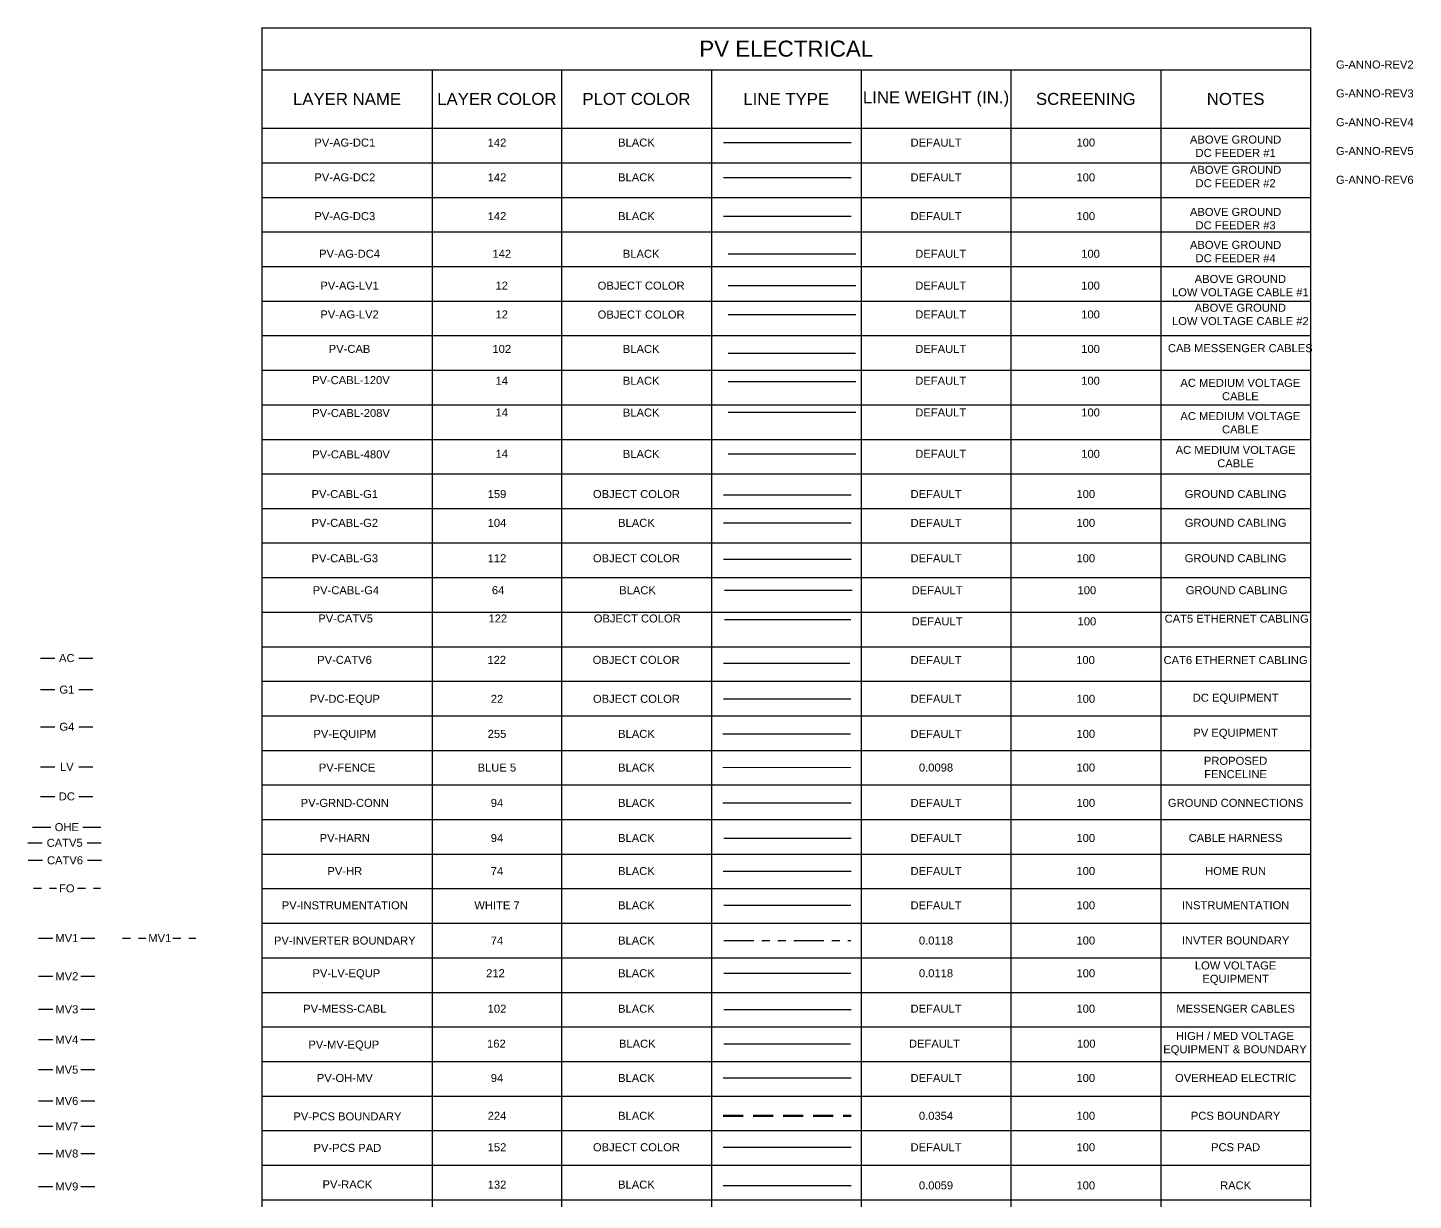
# Model space of a CAD drawing. Header units: feet. Extents: x -208 to 2089, y -974 to 342.
# Drawn here: x -20.82 to -3.51, y -19.92 to -5.27 of the extents above; entities that cross this region are included whole.
import ezdxf
from ezdxf.enums import TextEntityAlignment as Align
from ezdxf.lldxf.tags import DXFTag

# ---------------------------------------------------------------- set-up
doc = ezdxf.new("R2010")
doc.units = ezdxf.units.FT
doc.header["$MEASUREMENT"] = 0
for name, pattern in [('DASHDOTX2', [2, 1, -0.5, 0, -0.5]), ('DASHED2', [0.375, 0.25, -0.125]), ('PHANTOM2', [1.25, 0.625, -0.125, 0.125, -0.125, 0.125, -0.125]), ('PHANTOM4', [0.6875, 0.3125, 0.0625, -0.0625, 0.0625, -0.0625, 0.0625, -0.0625])]:
    doc.linetypes.add(name, pattern=pattern)
doc.layers.get('Defpoints').update_dxf_attribs({"color": 5})
for name, color, linetype in [('G-ANNO-REV2', 2, 'Continuous'), ('G-ANNO-REV3', 2, 'Continuous'), ('G-ANNO-REV4', 2, 'Continuous'), ('G-ANNO-REV5', 2, 'Continuous'), ('G-ANNO-REV6', 2, 'Continuous'), ('PV-AG-DC1', 142, 'DC1'), ('PV-AG-DC2', 142, 'AGDC2'), ('PV-AG-DC3', 142, 'AGDC3'), ('PV-AG-DC4', 142, 'AGDC4'), ('PV-AG-LV1', 12, 'AGLV1'), ('PV-AG-LV2', 12, 'AGLV2'), ('PV-CAB', 102, 'CAB'), ('PV-CABL-120V', 14, '120V'), ('PV-CABL-208V', 14, '208V'), ('PV-CABL-480V', 14, '480V'), ('PV-CABL-G1', 159, 'G1'), ('PV-CABL-G2', 104, 'G2'), ('PV-CABL-G3', 112, 'G3'), ('PV-CABL-G4', 64, 'G4'), ('PV-CATV5', 122, 'CATV5'), ('PV-CATV6', 122, 'CATV6'), ('PV-DC-EQUP', 22, 'Continuous'), ('PV-EQUIPM', 255, 'Continuous'), ('PV-GRND-CONN', 94, 'Continuous'), ('PV-HARN', 94, 'Continuous'), ('PV-HR', 74, 'Continuous'), ('PV-INSTRUMENTATION', 7, 'Continuous'), ('PV-INVERTER BOUNDARY', 74, 'PHANTOM4'), ('PV-LV-EQUP', 212, 'Continuous'), ('PV-MESS-CABL', 102, 'MESSENGER'), ('PV-MV-EQUIP', 162, 'Continuous'), ('PV-OH-MV', 94, 'OVERHEAD'), ('PV-PCS-PAD', 152, 'Continuous'), ('PV-RACK', 132, 'Continuous')]:
    doc.layers.add(name, color=color, linetype=linetype)
doc.layers.add('PV-FENCE', color=5, linetype='FENCELINE1', lineweight=20)
doc.layers.add('PV-PCS BOUNDARY', color=224, linetype='DASHED2', lineweight=90)
doc.styles.add('NEI-A', font='arial.ttf', dxfattribs={"height": 0.1})
tags = doc.linetypes.add('120V', pattern='A,0.176989,-0.050727,["120V",NEI-A,S=0.1,R=0,X=0,Y=-0.05],-0.379482,0.176989', length=0.784187).pattern_tags.tags
tags[6] = DXFTag(74, 10)
tags = doc.linetypes.add('208V', pattern='A,0.176989,-0.050727,["208V",NEI-A,S=0.1,R=0,X=0,Y=-0.05],-0.379482,0.176989', length=0.784187).pattern_tags.tags
tags[6] = DXFTag(74, 10)
tags = doc.linetypes.add('480V', pattern='A,0.176989,-0.050727,["480V",NEI-A,S=0.1,R=0,X=0,Y=-0.05],-0.379482,0.176989', length=0.784187).pattern_tags.tags
tags[6] = DXFTag(74, 10)
tags = doc.linetypes.add('AGDC2', pattern='A,0.176989,-0.035266,["DC2",NEI-A,S=0.1,R=0,X=0,Y=-0.05],-0.314734,0.176989', length=0.703978).pattern_tags.tags
tags[6] = DXFTag(74, 10)
tags = doc.linetypes.add('AGDC3', pattern='A,0.176989,-0.035266,["DC3",NEI-A,S=0.1,R=0,X=0,Y=-0.05],-0.314734,0.176989', length=0.703978).pattern_tags.tags
tags[6] = DXFTag(74, 10)
tags = doc.linetypes.add('AGDC4', pattern='A,0.176989,-0.035266,["DC4",NEI-A,S=0.1,R=0,X=0,Y=-0.05],-0.314734,0.176989', length=0.703978).pattern_tags.tags
tags[6] = DXFTag(74, 10)
tags = doc.linetypes.add('AGLV1', pattern='A,0.176989,-0.050716,["LV1",NEI-A,S=0.1,R=0,X=0,Y=-0.05],-0.299284,0.176989', length=0.703978).pattern_tags.tags
tags[6] = DXFTag(74, 10)
tags = doc.linetypes.add('AGLV2', pattern='A,0.176989,-0.050716,["LV2",NEI-A,S=0.1,R=0,X=0,Y=-0.05],-0.299284,0.176989', length=0.703978).pattern_tags.tags
tags[6] = DXFTag(74, 10)
tags = doc.linetypes.add('CAB', pattern='A,0.176989,-0.031378,["CAB",NEI-A,S=0.1,R=0,X=0,Y=-0.05],-0.318622,0.176989', length=0.703978).pattern_tags.tags
tags[6] = DXFTag(74, 10)
tags = doc.linetypes.add('CATV5', pattern='A,0.18216,-0.054518,["CATV5",NEI-A,S=0.1,R=0,X=0,Y=-0.05],-0.505136,0.176989', length=0.918803).pattern_tags.tags
tags[6] = DXFTag(74, 10)
tags = doc.linetypes.add('CATV6', pattern='A,0.18216,-0.054518,["CATV6",NEI-A,S=0.1,R=0,X=0,Y=-0.05],-0.505136,0.176989', length=0.918803).pattern_tags.tags
tags[6] = DXFTag(74, 10)
tags = doc.linetypes.add('DC1', pattern='A,0.176989,-0.035266,["DC1",NEI-A,S=0.1,R=0,X=0,Y=-0.05],-0.314734,0.176989', length=0.703978).pattern_tags.tags
tags[6] = DXFTag(74, 10)
doc.linetypes.add('FENCELINE1', pattern='A,0.25,-0.1,[133,ltypeshp.shx,S=0.1,R=0,X=-0.1,Y=0],-0.1,1', length=1.45)
tags = doc.linetypes.add('FIBER', pattern='A,0.376989,-0.053001,["FO",NEI-A,S=0.1,R=0,X=0,Y=-0.05],-0.246999,0.376989', length=1.053978).pattern_tags.tags
tags[6] = DXFTag(74, 10)
tags = doc.linetypes.add('G1', pattern='A,0.176989,-0.056821,["G1",NEI-A,S=0.1,R=0,X=0,Y=-0.05],-0.243179,0.176989', length=0.653978).pattern_tags.tags
tags[6] = DXFTag(74, 10)
tags = doc.linetypes.add('G2', pattern='A,0.176989,-0.056821,["G2",NEI-A,S=0.1,R=0,X=0,Y=-0.05],-0.243179,0.176989', length=0.653978).pattern_tags.tags
tags[6] = DXFTag(74, 10)
tags = doc.linetypes.add('G3', pattern='A,0.176989,-0.056821,["G3",NEI-A,S=0.1,R=0,X=0,Y=-0.05],-0.243179,0.176989', length=0.653978).pattern_tags.tags
tags[6] = DXFTag(74, 10)
tags = doc.linetypes.add('G4', pattern='A,0.176989,-0.056821,["G4",NEI-A,S=0.1,R=0,X=0,Y=-0.05],-0.243179,0.176989', length=0.653978).pattern_tags.tags
tags[6] = DXFTag(74, 10)
tags = doc.linetypes.add('MESSENGER', pattern='A,0.176989,-0.031547,["MESS",NEI-A,S=0.1,R=0,X=0,Y=-0.05],-0.429956,0.176989', length=0.815481).pattern_tags.tags
tags[6] = DXFTag(74, 10)
tags = doc.linetypes.add('OVERHEAD', pattern='A,0.226989,-0.048636,["OHE",NEI-A,S=0.1,R=0,X=0,Y=-0.05],-0.351364,0.226989', length=0.853978).pattern_tags.tags
tags[6] = DXFTag(74, 10)

# ---------------------------------------------------------------- blocks, each defined once
blk = doc.blocks.new('*T43')
at = {"color": 0, "linetype": 'ByBlock', "lineweight": -2, "transparency": 16777216}
for p, q in [((0, 0), (13.101, 0)), ((0, 0), (0, -26.739)), ((13.101, 0), (13.101, -26.739)), ((0, -0.525), (13.101, -0.525)), ((2.127, -0.525), (2.127, -26.739)), ((3.743, -0.525), (3.743, -26.739)), ((5.615, -0.525), (5.615, -26.739)), ((7.486, -0.525), (7.486, -26.739)), ((9.358, -0.525), (9.358, -26.739)), ((11.23, -0.525), (11.23, -26.739)), ((0, -1.256), (13.101, -1.256)), ((0, -1.688), (13.101, -1.688)), ((0, -2.12), (13.101, -2.12)), ((0, -2.552), (13.101, -2.552)), ((0, -2.984), (13.101, -2.984)), ((0, -3.416), (13.101, -3.416)), ((0, -3.848), (13.101, -3.848)), ((0, -4.28), (13.101, -4.28)), ((0, -4.712), (13.101, -4.712)), ((0, -5.144), (13.101, -5.144)), ((0, -5.575), (13.101, -5.575)), ((0, -6.007), (13.101, -6.007)), ((0, -6.439), (13.101, -6.439)), ((0, -6.871), (13.101, -6.871)), ((0, -7.303), (13.101, -7.303)), ((0, -7.735), (13.101, -7.735)), ((0, -8.167), (13.101, -8.167)), ((0, -8.599), (13.101, -8.599)), ((0, -9.031), (13.101, -9.031)), ((0, -9.463), (13.101, -9.463)), ((0, -9.895), (13.101, -9.895)), ((0, -10.327), (13.101, -10.327)), ((0, -10.758), (13.101, -10.758)), ((0, -11.19), (13.101, -11.19)), ((0, -11.622), (13.101, -11.622)), ((0, -12.054), (13.101, -12.054)), ((0, -12.486), (13.101, -12.486)), ((0, -12.918), (13.101, -12.918)), ((0, -13.35), (13.101, -13.35)), ((0, -13.782), (13.101, -13.782)), ((0, -14.214), (13.101, -14.214)), ((0, -14.646), (13.101, -14.646)), ((0, -15.078), (13.101, -15.078)), ((0, -15.51), (13.101, -15.51)), ((0, -15.941), (13.101, -15.941)), ((0, -16.373), (13.101, -16.373)), ((0, -16.805), (13.101, -16.805)), ((0, -17.237), (13.101, -17.237)), ((0, -17.669), (13.101, -17.669)), ((0, -18.101), (13.101, -18.101)), ((0, -18.533), (13.101, -18.533)), ((0, -18.965), (13.101, -18.965)), ((0, -19.397), (13.101, -19.397)), ((0, -19.829), (13.101, -19.829)), ((0, -20.261), (13.101, -20.261)), ((0, -20.693), (13.101, -20.693)), ((0, -21.125), (13.101, -21.125)), ((0, -21.556), (13.101, -21.556)), ((0, -21.988), (13.101, -21.988)), ((0, -22.42), (13.101, -22.42)), ((0, -22.852), (13.101, -22.852)), ((0, -23.284), (13.101, -23.284)), ((0, -23.716), (13.101, -23.716)), ((0, -24.148), (13.101, -24.148)), ((0, -24.58), (13.101, -24.58)), ((0, -25.012), (13.101, -25.012)), ((0, -25.444), (13.101, -25.444)), ((0, -25.876), (13.101, -25.876)), ((0, -26.308), (13.101, -26.308)), ((0, -26.739), (13.101, -26.739))]:
    blk.add_line(p, q, dxfattribs=at)
at = {"color": 0, "transparency": 16777216, "attachment_point": 5, "style": 'NEI-A'}
for s, insert, char_height, width in [('PV ELECTRICAL', (6.551, -0.263), 0.2, 12.98132), ('LAYER NAME', (1.063, -0.891), 0.15, 2.00687), ('LAYER COLOR', (2.935, -0.891), 0.15, 1.49637), ('PLOT COLOR', (4.679, -0.891), 0.15, 1.75162), ('LINE TYPE', (6.551, -0.891), 0.15, 1.75162), ('LINE WEIGHT (IN.)', (8.422, -0.891), 0.15, 1.75162), ('SCREENING', (10.294, -0.891), 0.15, 1.75162), ('NOTES', (12.166, -0.891), 0.15, 1.75162)]:
    blk.add_mtext(s, dxfattribs=dict(at, insert=insert, char_height=char_height, width=width))

msp = doc.modelspace()

# ---------------------------------------------------------------- linework, layer by layer
at = {"layer": 'Defpoints', "linetype": 'Continuous'}
for p, q in [((-20.66026, -13.1433), (-20.48327, -13.1433)), ((-20.18327, -13.1433), (-20.00628, -13.1433)), ((-20.66026, -13.53755), (-20.48327, -13.53755)), ((-20.18327, -13.53755), (-20.00628, -13.53755)), ((-20.66026, -14.00148), (-20.48327, -14.00148)), ((-20.18327, -14.00148), (-20.00628, -14.00148)), ((-20.66026, -14.5026), (-20.48327, -14.5026)), ((-20.18327, -14.5026), (-20.00628, -14.5026)), ((-20.66026, -14.87189), (-20.48327, -14.87189)), ((-20.18327, -14.87189), (-20.00628, -14.87189)), ((-20.76026, -15.25584), (-20.53327, -15.25584)), ((-20.13327, -15.25584), (-19.90628, -15.25584)), ((-20.82193, -15.4521), (-20.63977, -15.4521)), ((-20.08012, -15.4521), (-19.90313, -15.4521)), ((-20.81779, -15.67041), (-20.63563, -15.67041)), ((-20.07598, -15.67041), (-19.89899, -15.67041)), ((-20.68526, -16.64298), (-20.50827, -16.64298)), ((-20.15827, -16.64298), (-19.98128, -16.64298)), ((-20.68526, -17.11896), (-20.50827, -17.11896)), ((-20.15827, -17.11896), (-19.98128, -17.11896)), ((-20.68526, -17.5326), (-20.50827, -17.5326)), ((-20.15827, -17.5326), (-19.98128, -17.5326)), ((-20.68526, -17.91043), (-20.50827, -17.91043)), ((-20.15827, -17.91043), (-19.98128, -17.91043)), ((-20.68526, -18.28623), (-20.50827, -18.28623)), ((-20.15827, -18.28623), (-19.98128, -18.28623)), ((-20.68526, -18.67721), (-20.50827, -18.67721)), ((-20.15827, -18.67721), (-19.98128, -18.67721)), ((-20.68526, -18.99453), (-20.50827, -18.99453)), ((-20.15827, -18.99453), (-19.98128, -18.99453)), ((-20.68526, -19.33451), (-20.50827, -19.33451)), ((-20.15827, -19.33451), (-19.98128, -19.33451)), ((-20.68526, -19.74589), (-20.50827, -19.74589)), ((-20.15827, -19.74589), (-19.98128, -19.74589))]:
    msp.add_line(p, q, dxfattribs=at)
at = {"layer": 'Defpoints', "linetype": 'DASHDOTX2', "ltscale": 0.1}
for p, q in [((-20.74941, -16.01822), (-20.46069, -16.01822)), ((-20.20109, -16.01822), (-19.91237, -16.01822)), ((-19.63657, -16.64298), (-19.34785, -16.64298)), ((-19.01005, -16.64298), (-18.72134, -16.64298))]:
    msp.add_line(p, q, dxfattribs=at)
at = {"layer": 'PV-AG-DC1'}
msp.add_lwpolyline([(-12.12897, -6.70188), (-10.53209, -6.70188)], dxfattribs=at)
at = {"layer": 'PV-AG-DC2'}
msp.add_lwpolyline([(-12.12897, -7.13627), (-10.53209, -7.13627)], dxfattribs=at)
at = {"layer": 'PV-AG-DC3'}
msp.add_lwpolyline([(-12.12897, -7.62118), (-10.53209, -7.62118)], dxfattribs=at)
msp.add_lwpolyline([(-12.12897, -7.62118), (-10.53209, -7.62118)], dxfattribs=at)
at = {"layer": 'PV-AG-DC4'}
msp.add_lwpolyline([(-12.06971, -8.09112), (-10.47282, -8.09112)], dxfattribs=at)
at = {"layer": 'PV-AG-LV1'}
msp.add_lwpolyline([(-12.06971, -8.48929), (-10.47282, -8.48929)], dxfattribs=at)
at = {"layer": 'PV-AG-LV2'}
msp.add_lwpolyline([(-12.06971, -8.84929), (-10.47282, -8.84929)], dxfattribs=at)
at = {"layer": 'PV-CAB'}
msp.add_lwpolyline([(-12.07168, -9.33142), (-10.47842, -9.33142)], dxfattribs=at)
at = {"layer": 'PV-CABL-120V'}
msp.add_lwpolyline([(-12.06927, -9.68767), (-10.4756, -9.68767)], dxfattribs=at)
at = {"layer": 'PV-CABL-208V'}
msp.add_lwpolyline([(-12.06927, -10.06911), (-10.4756, -10.06911)], dxfattribs=at)
at = {"layer": 'PV-CABL-480V'}
msp.add_lwpolyline([(-12.06927, -10.59053), (-10.4756, -10.59053)], dxfattribs=at)
at = {"layer": 'PV-CABL-G1', "linetype": 'G1'}
msp.add_lwpolyline([(-12.12853, -11.10375), (-10.53487, -11.10375)], dxfattribs=at)
at = {"layer": 'PV-CABL-G2', "linetype": 'G2'}
msp.add_lwpolyline([(-12.12789, -11.4537), (-10.53487, -11.4537)], dxfattribs=at)
at = {"layer": 'PV-CABL-G3'}
msp.add_lwpolyline([(-12.12853, -11.90611), (-10.53487, -11.90611)], dxfattribs=at)
at = {"layer": 'PV-CABL-G4', "linetype": 'G4'}
msp.add_lwpolyline([(-12.11411, -12.29585), (-10.52108, -12.29585)], dxfattribs=at)
at = {"layer": 'PV-CATV5'}
msp.add_lwpolyline([(-12.11507, -12.6625), (-10.53573, -12.6625)], dxfattribs=at)
at = {"layer": 'PV-CATV6'}
msp.add_lwpolyline([(-12.12886, -13.20903), (-10.54951, -13.20903)], dxfattribs=at)
at = {"layer": 'PV-DC-EQUP'}
msp.add_line((-12.12987, -13.65268), (-10.53695, -13.65268), dxfattribs=at)
at = {"layer": 'PV-EQUIPM', "color": 0}
msp.add_line((-12.13484, -14.09048), (-10.54194, -14.09048), dxfattribs=at)
at = {"layer": 'PV-FENCE', "ltscale": 0.5}
msp.add_line((-12.13473, -14.51125), (-10.5357, -14.51125), dxfattribs=at)
at = {"layer": 'PV-GRND-CONN'}
msp.add_line((-12.13512, -14.95328), (-10.535, -14.95328), dxfattribs=at)
at = {"layer": 'PV-HARN'}
msp.add_line((-12.12203, -15.39198), (-10.53152, -15.39198), dxfattribs=at)
at = {"layer": 'PV-HR'}
msp.add_line((-12.13146, -15.80486), (-10.53449, -15.80486), dxfattribs=at)
at = {"layer": 'PV-INSTRUMENTATION'}
msp.add_line((-12.12501, -16.233), (-10.53771, -16.233), dxfattribs=at)
at = {"layer": 'PV-INVERTER BOUNDARY'}
msp.add_line((-12.12501, -16.67311), (-10.53771, -16.67311), dxfattribs=at)
at = {"layer": 'PV-LV-EQUP'}
msp.add_line((-12.12515, -17.08165), (-10.53786, -17.08165), dxfattribs=at)
at = {"layer": 'PV-MESS-CABL'}
msp.add_lwpolyline([(-10.53397, -17.53753), (-12.12491, -17.53753)], dxfattribs=at)
at = {"layer": 'PV-MV-EQUIP'}
msp.add_line((-12.12515, -17.96226), (-10.54108, -17.96226), dxfattribs=at)
at = {"layer": 'PV-OH-MV'}
msp.add_lwpolyline([(-12.13087, -18.39065), (-10.5343, -18.39065)], dxfattribs=at)
at = {"layer": 'PV-PCS BOUNDARY'}
msp.add_lwpolyline([(-12.13087, -18.86296), (-10.5343, -18.86296)], dxfattribs=at)
at = {"layer": 'PV-PCS-PAD'}
msp.add_lwpolyline([(-12.13087, -19.25611), (-10.5343, -19.25611)], dxfattribs=at)
at = {"layer": 'PV-RACK'}
msp.add_lwpolyline([(-12.13087, -19.73279), (-10.5343, -19.73279)], dxfattribs=at)

# ---------------------------------------------------------------- block references
msp.add_blockref('*T43', (-17.8951, -5.26656))

# ---------------------------------------------------------------- texts
at = {"layer": 'Defpoints', "linetype": 'G1', "style": 'NEI-A'}
for s, p in [('AC', (-20.33327, -13.1433)), ('G1', (-20.33327, -13.53755)), ('G4', (-20.33327, -14.00148)), ('LV', (-20.33327, -14.5026)), ('DC', (-20.33327, -14.87189)), ('OHE', (-20.33327, -15.25584)), ('CATV5', (-20.36012, -15.4521)), ('CATV6', (-20.35597, -15.67041)), ('FO', (-20.33327, -16.02125)), ('MV1', (-20.33327, -16.64298)), ('MV1', (-19.17148, -16.64298)), ('MV2', (-20.33327, -17.11896)), ('MV3', (-20.33327, -17.5326)), ('MV4', (-20.33327, -17.91043)), ('MV5', (-20.33327, -18.28623)), ('MV6', (-20.33327, -18.67721)), ('MV7', (-20.33327, -18.99453)), ('MV8', (-20.33327, -19.33451)), ('MV9', (-20.33327, -19.74589))]:
    msp.add_text(s, height=0.1, dxfattribs=at).set_placement(p, align=Align.MIDDLE_CENTER)
at = {"layer": 'G-ANNO-REV2', "insert": (-3.99031, -5.7277), "char_height": 0.1, "attachment_point": 5, "style": 'NEI-A'}
msp.add_mtext('G-ANNO-REV2', dxfattribs=at)
at = {"layer": 'G-ANNO-REV3', "insert": (-3.99031, -6.0877), "char_height": 0.1, "attachment_point": 5, "style": 'NEI-A'}
msp.add_mtext('G-ANNO-REV3', dxfattribs=at)
at = {"layer": 'G-ANNO-REV4', "insert": (-3.99031, -6.4477), "char_height": 0.1, "attachment_point": 5, "style": 'NEI-A'}
msp.add_mtext('G-ANNO-REV4', dxfattribs=at)
at = {"layer": 'G-ANNO-REV5', "insert": (-3.99031, -6.8077), "char_height": 0.1, "attachment_point": 5, "style": 'NEI-A'}
msp.add_mtext('G-ANNO-REV5', dxfattribs=at)
at = {"layer": 'G-ANNO-REV6', "insert": (-3.99031, -7.1677), "char_height": 0.1, "attachment_point": 5, "style": 'NEI-A'}
msp.add_mtext('G-ANNO-REV6', dxfattribs=at)
at = {"layer": 'PV-AG-DC1', "style": 'NEI-A'}
for s, p in [('PV-AG-DC1', (-16.85991, -6.70188)), ('142', (-14.95819, -6.70188)), ('BLACK', (-13.21606, -6.70188)), ('DEFAULT', (-9.47282, -6.70188)), ('100', (-7.6012, -6.70188))]:
    msp.add_text(s, height=0.1, dxfattribs=at).set_placement(p, align=Align.MIDDLE_CENTER)
at = {"layer": 'PV-AG-DC1', "linetype": 'PHANTOM2', "insert": (-5.72959, -6.7482), "char_height": 0.1, "attachment_point": 5, "style": 'NEI-A'}
msp.add_mtext('ABOVE GROUND \\PDC FEEDER #1', dxfattribs=at)
at = {"layer": 'PV-AG-DC2', "style": 'NEI-A'}
for s, p in [('PV-AG-DC2', (-16.85991, -7.13627)), ('142', (-14.95819, -7.13627)), ('BLACK', (-13.21606, -7.13627)), ('DEFAULT', (-9.47282, -7.13627)), ('100', (-7.6012, -7.13627))]:
    msp.add_text(s, height=0.1, dxfattribs=at).set_placement(p, align=Align.MIDDLE_CENTER)
at = {"layer": 'PV-AG-DC2', "linetype": 'PHANTOM2', "insert": (-5.72959, -7.12658), "char_height": 0.1, "attachment_point": 5, "style": 'NEI-A'}
msp.add_mtext('ABOVE GROUND \\PDC FEEDER #2', dxfattribs=at)
at = {"layer": 'PV-AG-DC3', "style": 'NEI-A'}
for s, p in [('PV-AG-DC3', (-16.85991, -7.62118)), ('142', (-14.95819, -7.62118)), ('BLACK', (-13.21606, -7.62118)), ('DEFAULT', (-9.47282, -7.62118)), ('100', (-7.6012, -7.62118))]:
    msp.add_text(s, height=0.1, dxfattribs=at).set_placement(p, align=Align.MIDDLE_CENTER)
at = {"layer": 'PV-AG-DC3', "linetype": 'PHANTOM2', "insert": (-5.72959, -7.65266), "char_height": 0.1, "attachment_point": 5, "style": 'NEI-A'}
msp.add_mtext('ABOVE GROUND \\PDC FEEDER #3', dxfattribs=at)
at = {"layer": 'PV-AG-DC4', "style": 'NEI-A'}
for s, p in [('PV-AG-DC4', (-16.80065, -8.09112)), ('142', (-14.89893, -8.09112)), ('BLACK', (-13.1568, -8.09112)), ('DEFAULT', (-9.41356, -8.09112)), ('100', (-7.54194, -8.09112))]:
    msp.add_text(s, height=0.1, dxfattribs=at).set_placement(p, align=Align.MIDDLE_CENTER)
at = {"layer": 'PV-AG-DC4', "linetype": 'PHANTOM2', "insert": (-5.72959, -8.06411), "char_height": 0.1, "attachment_point": 5, "style": 'NEI-A'}
msp.add_mtext('ABOVE GROUND \\PDC FEEDER #4', dxfattribs=at)
at = {"layer": 'PV-AG-LV1', "style": 'NEI-A'}
for s, p in [('PV-AG-LV1', (-16.80065, -8.48929)), ('12', (-14.89893, -8.48929)), ('OBJECT COLOR', (-13.1568, -8.48929)), ('DEFAULT', (-9.41356, -8.48929)), ('100', (-7.54194, -8.48929))]:
    msp.add_text(s, height=0.1, dxfattribs=at).set_placement(p, align=Align.MIDDLE_CENTER)
at = {"layer": 'PV-AG-LV1', "linetype": 'PHANTOM2', "insert": (-5.67033, -8.48986), "char_height": 0.1, "attachment_point": 5, "style": 'NEI-A'}
msp.add_mtext('ABOVE GROUND \\PLOW VOLTAGE CABLE #1', dxfattribs=at)
at = {"layer": 'PV-AG-LV2', "style": 'NEI-A'}
for s, p in [('PV-AG-LV2', (-16.80065, -8.84929)), ('12', (-14.89893, -8.84929)), ('OBJECT COLOR', (-13.1568, -8.85038)), ('DEFAULT', (-9.41356, -8.84929)), ('100', (-7.54194, -8.84929))]:
    msp.add_text(s, height=0.1, dxfattribs=at).set_placement(p, align=Align.MIDDLE_CENTER)
at = {"layer": 'PV-AG-LV2', "linetype": 'PHANTOM2', "insert": (-5.67033, -8.84986), "char_height": 0.1, "attachment_point": 5, "style": 'NEI-A'}
msp.add_mtext('ABOVE GROUND \\PLOW VOLTAGE CABLE #2', dxfattribs=at)
at = {"layer": 'PV-CABL-120V', "style": 'NEI-A'}
for s, p in [('PV-CABL-120V', (-16.78409, -9.67038)), ('14', (-14.89893, -9.67782)), ('BLACK', (-13.1568, -9.67782)), ('DEFAULT', (-9.41356, -9.67782)), ('100', (-7.54194, -9.67782))]:
    msp.add_text(s, height=0.1, dxfattribs=at).set_placement(p, align=Align.MIDDLE_CENTER)
at = {"layer": 'PV-CABL-120V', "linetype": 'PHANTOM2', "insert": (-5.67033, -9.78876), "char_height": 0.1, "attachment_point": 5, "style": 'NEI-A'}
msp.add_mtext('AC MEDIUM VOLTAGE \\PCABLE', dxfattribs=at)
at = {"layer": 'PV-CABL-208V', "style": 'NEI-A'}
for s, p in [('PV-CABL-208V', (-16.78204, -10.08134)), ('14', (-14.89893, -10.07436)), ('BLACK', (-13.1568, -10.07545)), ('DEFAULT', (-9.41356, -10.07436)), ('100', (-7.54194, -10.07436))]:
    msp.add_text(s, height=0.1, dxfattribs=at).set_placement(p, align=Align.MIDDLE_CENTER)
at = {"layer": 'PV-CABL-208V', "linetype": 'PHANTOM2', "insert": (-5.67033, -10.20376), "char_height": 0.1, "attachment_point": 5, "style": 'NEI-A'}
msp.add_mtext('AC MEDIUM VOLTAGE \\PCABLE', dxfattribs=at)
at = {"layer": 'PV-CABL-480V', "style": 'NEI-A'}
for s, p in [('PV-CABL-480V', (-16.78204, -10.59793)), ('14', (-14.89893, -10.59095)), ('BLACK', (-13.1568, -10.59205)), ('DEFAULT', (-9.41356, -10.59095)), ('100', (-7.54194, -10.59095))]:
    msp.add_text(s, height=0.1, dxfattribs=at).set_placement(p, align=Align.MIDDLE_CENTER)
at = {"layer": 'PV-CABL-480V', "linetype": 'PHANTOM2', "insert": (-5.72959, -10.6266), "char_height": 0.1, "attachment_point": 5, "style": 'NEI-A'}
msp.add_mtext('AC MEDIUM VOLTAGE \\PCABLE', dxfattribs=at)
at = {"layer": 'PV-CABL-G1', "style": 'NEI-A'}
for s, p in [('PV-CABL-G1', (-16.85991, -11.0937)), ('159', (-14.95819, -11.0937)), ('OBJECT COLOR', (-13.21606, -11.0937)), ('DEFAULT', (-9.47282, -11.0937)), ('100', (-7.6012, -11.0937))]:
    msp.add_text(s, height=0.1, dxfattribs=at).set_placement(p, align=Align.MIDDLE_CENTER)
at = {"layer": 'PV-CABL-G1', "insert": (-5.72959, -11.0937), "char_height": 0.1, "attachment_point": 5, "style": 'NEI-A'}
msp.add_mtext('GROUND CABLING', dxfattribs=at)
at = {"layer": 'PV-CABL-G2', "style": 'NEI-A'}
for s, p in [('PV-CABL-G2', (-16.85991, -11.4537)), ('104', (-14.95819, -11.4537)), ('BLACK', (-13.21606, -11.4537)), ('DEFAULT', (-9.47282, -11.4537)), ('100', (-7.6012, -11.4537))]:
    msp.add_text(s, height=0.1, dxfattribs=at).set_placement(p, align=Align.MIDDLE_CENTER)
at = {"layer": 'PV-CABL-G2', "linetype": 'PHANTOM2', "insert": (-5.72959, -11.4537), "char_height": 0.1, "attachment_point": 5, "style": 'NEI-A'}
msp.add_mtext('GROUND CABLING', dxfattribs=at)
at = {"layer": 'PV-CABL-G3', "style": 'NEI-A'}
for s, p in [('PV-CABL-G3', (-16.85991, -11.89606)), ('112', (-14.95819, -11.89606)), ('OBJECT COLOR', (-13.21606, -11.89606)), ('DEFAULT', (-9.47282, -11.89606)), ('100', (-7.6012, -11.89606))]:
    msp.add_text(s, height=0.1, dxfattribs=at).set_placement(p, align=Align.MIDDLE_CENTER)
at = {"layer": 'PV-CABL-G3', "insert": (-5.72959, -11.89606), "char_height": 0.1, "attachment_point": 5, "style": 'NEI-A'}
msp.add_mtext('GROUND CABLING', dxfattribs=at)
at = {"layer": 'PV-CABL-G4', "style": 'NEI-A'}
for s, p in [('PV-CABL-G4', (-16.84613, -12.29585)), ('64', (-14.94441, -12.29585)), ('BLACK', (-13.20228, -12.29585)), ('DEFAULT', (-9.45904, -12.29585)), ('100', (-7.58742, -12.29585))]:
    msp.add_text(s, height=0.1, dxfattribs=at).set_placement(p, align=Align.MIDDLE_CENTER)
at = {"layer": 'PV-CABL-G4', "linetype": 'PHANTOM2', "insert": (-5.7158, -12.29585), "char_height": 0.1, "attachment_point": 5, "style": 'NEI-A'}
msp.add_mtext('GROUND CABLING', dxfattribs=at)
at = {"layer": 'PV-CATV5', "style": 'NEI-A'}
for s, p in [('122', (-14.94802, -12.64848)), ('OBJECT COLOR', (-13.20589, -12.64848)), ('DEFAULT', (-9.45904, -12.6846)), ('100', (-7.58742, -12.6846))]:
    msp.add_text(s, height=0.1, dxfattribs=at).set_placement(p, align=Align.MIDDLE_CENTER)
at = {"layer": 'PV-CATV5', "linetype": 'PHANTOM2', "insert": (-5.7158, -12.65166), "char_height": 0.1, "attachment_point": 5, "style": 'NEI-A'}
msp.add_mtext('CAT5 ETHERNET CABLING', dxfattribs=at)
at = {"layer": 'PV-CATV6', "style": 'NEI-A'}
for s, p in [('PV-CATV5', (-16.84974, -12.64848)), ('PV-CATV6', (-16.86352, -13.16607)), ('122', (-14.9618, -13.16607)), ('OBJECT COLOR', (-13.21967, -13.16607)), ('DEFAULT', (-9.47282, -13.1695)), ('100', (-7.60512, -13.16845))]:
    msp.add_text(s, height=0.1, dxfattribs=at).set_placement(p, align=Align.MIDDLE_CENTER)
at = {"layer": 'PV-CATV6', "linetype": 'PHANTOM2', "insert": (-5.72959, -13.16925), "char_height": 0.1, "attachment_point": 5, "style": 'NEI-A'}
msp.add_mtext('CAT6 ETHERNET CABLING', dxfattribs=at)
at = {"layer": 'PV-DC-EQUP', "style": 'NEI-A'}
for s, p in [('PV-DC-EQUP', (-16.85991, -13.65268)), ('22', (-14.95819, -13.65268)), ('OBJECT COLOR', (-13.21606, -13.65268)), ('DEFAULT', (-9.47282, -13.65268)), ('100', (-7.6012, -13.65268))]:
    msp.add_text(s, height=0.1, dxfattribs=at).set_placement(p, align=Align.MIDDLE_CENTER)
at = {"layer": 'PV-DC-EQUP', "linetype": 'PHANTOM2', "insert": (-5.72959, -13.65268), "char_height": 0.1, "attachment_point": 5, "style": 'NEI-A'}
msp.add_mtext('DC EQUIPMENT', dxfattribs=at)
at = {"layer": 'PV-EQUIPM', "color": 0, "style": 'NEI-A'}
for s, p in [('PV-EQUIPM', (-16.85991, -14.09048)), ('255', (-14.95819, -14.09048)), ('BLACK', (-13.21606, -14.09048)), ('DEFAULT', (-9.47282, -14.09048)), ('100', (-7.6012, -14.09048))]:
    msp.add_text(s, height=0.1, dxfattribs=at).set_placement(p, align=Align.MIDDLE_CENTER)
at = {"layer": 'PV-EQUIPM', "color": 0, "linetype": 'PHANTOM2', "insert": (-5.72959, -14.09048), "char_height": 0.1, "attachment_point": 5, "style": 'NEI-A'}
msp.add_mtext('PV EQUIPMENT', dxfattribs=at)
at = {"layer": 'PV-FENCE', "linetype": 'FIBER', "style": 'NEI-A'}
for s, p in [('PV-FENCE', (-16.83167, -14.51125)), ('BLUE 5', (-14.96005, -14.51125)), ('BLACK', (-13.21606, -14.51125)), ('0.0098', (-9.47282, -14.51125)), ('100', (-7.6012, -14.51125))]:
    msp.add_text(s, height=0.1, dxfattribs=at).set_placement(p, align=Align.MIDDLE_CENTER)
at = {"layer": 'PV-FENCE', "insert": (-5.72959, -14.51125), "char_height": 0.1, "attachment_point": 5, "style": 'NEI-A'}
msp.add_mtext_dynamic_manual_height_columns('PROPOSED FENCELINE', width=0.6632268, gutter_width=0.5, heights=[0], dxfattribs=at)
at = {"layer": 'PV-GRND-CONN', "style": 'NEI-A'}
for s, p in [('PV-GRND-CONN', (-16.85991, -14.95328)), ('94', (-14.95819, -14.95328)), ('BLACK', (-13.21606, -14.95328)), ('DEFAULT', (-9.47282, -14.95328)), ('100', (-7.6012, -14.95328))]:
    msp.add_text(s, height=0.1, dxfattribs=at).set_placement(p, align=Align.MIDDLE_CENTER)
at = {"layer": 'PV-GRND-CONN', "insert": (-5.72959, -14.95328), "char_height": 0.1, "attachment_point": 5, "style": 'NEI-A'}
msp.add_mtext('GROUND CONNECTIONS', dxfattribs=at)
at = {"layer": 'PV-HARN', "style": 'NEI-A'}
for s, p in [('PV-HARN', (-16.85991, -15.39198)), ('94', (-14.95819, -15.39198)), ('BLACK', (-13.21606, -15.39198)), ('DEFAULT', (-9.47282, -15.39198)), ('100', (-7.6012, -15.39198))]:
    msp.add_text(s, height=0.1, dxfattribs=at).set_placement(p, align=Align.MIDDLE_CENTER)
at = {"layer": 'PV-HARN', "insert": (-5.72959, -15.39198), "char_height": 0.1, "attachment_point": 5, "style": 'NEI-A'}
msp.add_mtext('CABLE HARNESS', dxfattribs=at)
at = {"layer": 'PV-HR', "style": 'NEI-A'}
for s, p in [('BLACK', (-13.21606, -15.80486)), ('100', (-7.6012, -15.80486)), ('PV-HR', (-16.85991, -15.80486)), ('74', (-14.95819, -15.80486)), ('DEFAULT', (-9.47282, -15.80486))]:
    msp.add_text(s, height=0.1, dxfattribs=at).set_placement(p, align=Align.MIDDLE_CENTER)
at = {"layer": 'PV-HR', "linetype": 'PHANTOM2', "insert": (-5.72959, -15.80486), "char_height": 0.1, "attachment_point": 5, "style": 'NEI-A'}
msp.add_mtext('HOME RUN', dxfattribs=at)
at = {"layer": 'PV-INSTRUMENTATION', "style": 'NEI-A'}
for s, p in [('PV-INSTRUMENTATION', (-16.85991, -16.233)), ('WHITE 7', (-14.95819, -16.233)), ('BLACK', (-13.21606, -16.233)), ('DEFAULT', (-9.47282, -16.233)), ('100', (-7.6012, -16.233))]:
    msp.add_text(s, height=0.1, dxfattribs=at).set_placement(p, align=Align.MIDDLE_CENTER)
at = {"layer": 'PV-INSTRUMENTATION', "linetype": 'PHANTOM2', "insert": (-5.72959, -16.233), "char_height": 0.1, "attachment_point": 5, "style": 'NEI-A'}
msp.add_mtext('INSTRUMENTATION', dxfattribs=at)
at = {"layer": 'PV-INVERTER BOUNDARY', "style": 'NEI-A'}
for s, p in [('PV-INVERTER BOUNDARY', (-16.85991, -16.67311)), ('74', (-14.95819, -16.67311)), ('BLACK', (-13.21606, -16.67311)), ('0.0118', (-9.47282, -16.67311)), ('100', (-7.6012, -16.67311))]:
    msp.add_text(s, height=0.1, dxfattribs=at).set_placement(p, align=Align.MIDDLE_CENTER)
at = {"layer": 'PV-INVERTER BOUNDARY', "linetype": 'PHANTOM2', "insert": (-5.72959, -16.67311), "char_height": 0.1, "attachment_point": 5, "style": 'NEI-A'}
msp.add_mtext('INVTER BOUNDARY', dxfattribs=at)
at = {"layer": 'PV-LV-EQUP', "style": 'NEI-A'}
for s, p in [('PV-LV-EQUP', (-16.8406, -17.08165)), ('212', (-14.97717, -17.08165)), ('BLACK', (-13.21606, -17.08165)), ('0.0118', (-9.47282, -17.08165)), ('100', (-7.6012, -17.08165))]:
    msp.add_text(s, height=0.1, dxfattribs=at).set_placement(p, align=Align.MIDDLE_CENTER)
at = {"layer": 'PV-LV-EQUP', "linetype": 'PHANTOM2', "insert": (-5.72959, -17.08165), "char_height": 0.1, "attachment_point": 5, "style": 'NEI-A'}
msp.add_mtext('LOW VOLTAGE\\PEQUIPMENT', dxfattribs=at)
at = {"layer": 'PV-MESS-CABL', "style": 'NEI-A'}
for s, p in [('PV-CAB', (-16.80065, -9.28039)), ('102', (-14.89893, -9.28039)), ('BLACK', (-13.1568, -9.28039)), ('DEFAULT', (-9.41356, -9.28039)), ('100', (-7.54194, -9.28039)), ('PV-MESS-CABL', (-16.85991, -17.52492)), ('102', (-14.95819, -17.52492)), ('BLACK', (-13.21606, -17.52492)), ('DEFAULT', (-9.47282, -17.52492)), ('100', (-7.6012, -17.52492))]:
    msp.add_text(s, height=0.1, dxfattribs=at).set_placement(p, align=Align.MIDDLE_CENTER)
at = {"layer": 'PV-MESS-CABL', "char_height": 0.1, "attachment_point": 5, "style": 'NEI-A'}
for s, insert in [('CAB MESSENGER CABLES', (-5.67033, -9.27151)), ('MESSENGER CABLES', (-5.72959, -17.52492))]:
    msp.add_mtext(s, dxfattribs=dict(at, insert=insert))
at = {"layer": 'PV-MV-EQUIP', "style": 'NEI-A'}
for s, p in [('PV-MV-EQUP', (-16.87224, -17.97268)), ('162', (-14.96623, -17.96226)), ('BLACK', (-13.20559, -17.96226)), ('DEFAULT', (-9.49257, -17.96226)), ('100', (-7.59597, -17.96226))]:
    msp.add_text(s, height=0.1, dxfattribs=at).set_placement(p, align=Align.MIDDLE_CENTER)
at = {"layer": 'PV-MV-EQUIP', "linetype": 'PHANTOM2', "insert": (-5.73733, -17.96226), "char_height": 0.1, "attachment_point": 5, "style": 'NEI-A'}
msp.add_mtext('HIGH / MED VOLTAGE\\PEQUIPMENT & BOUNDARY', dxfattribs=at)
at = {"layer": 'PV-OH-MV', "style": 'NEI-A'}
for s, p in [('PV-OH-MV', (-16.85991, -18.39065)), ('94', (-14.95819, -18.39065)), ('BLACK', (-13.21606, -18.39065)), ('DEFAULT', (-9.47282, -18.39065)), ('100', (-7.6012, -18.39065))]:
    msp.add_text(s, height=0.1, dxfattribs=at).set_placement(p, align=Align.MIDDLE_CENTER)
at = {"layer": 'PV-OH-MV', "insert": (-5.72959, -18.39065), "char_height": 0.1, "attachment_point": 5, "style": 'NEI-A'}
msp.add_mtext('OVERHEAD ELECTRIC', dxfattribs=at)
at = {"layer": 'PV-PCS BOUNDARY', "style": 'NEI-A'}
for s, p in [('PV-PCS BOUNDARY', (-16.82736, -18.8706)), ('224', (-14.95819, -18.86296)), ('BLACK', (-13.21606, -18.86296)), ('0.0354', (-9.47282, -18.86296)), ('100', (-7.6012, -18.86296))]:
    msp.add_text(s, height=0.1, dxfattribs=at).set_placement(p, align=Align.MIDDLE_CENTER)
at = {"layer": 'PV-PCS BOUNDARY', "insert": (-5.72959, -18.86296), "char_height": 0.1, "attachment_point": 5, "style": 'NEI-A'}
msp.add_mtext('PCS BOUNDARY', dxfattribs=at)
at = {"layer": 'PV-PCS-PAD', "style": 'NEI-A'}
for s, p in [('PV-PCS PAD', (-16.82736, -19.26374)), ('152', (-14.95819, -19.25611)), ('OBJECT COLOR', (-13.21606, -19.25611)), ('DEFAULT', (-9.47282, -19.25611)), ('100', (-7.6012, -19.25611))]:
    msp.add_text(s, height=0.1, dxfattribs=at).set_placement(p, align=Align.MIDDLE_CENTER)
at = {"layer": 'PV-PCS-PAD', "insert": (-5.72959, -19.25611), "char_height": 0.1, "attachment_point": 5, "style": 'NEI-A'}
msp.add_mtext('PCS PAD', dxfattribs=at)
at = {"layer": 'PV-RACK', "style": 'NEI-A'}
for s, p in [('PV-RACK', (-16.82736, -19.72004)), ('132', (-14.95819, -19.72317)), ('BLACK', (-13.21606, -19.72317)), ('0.0059', (-9.47282, -19.73279)), ('100', (-7.6012, -19.73279))]:
    msp.add_text(s, height=0.1, dxfattribs=at).set_placement(p, align=Align.MIDDLE_CENTER)
at = {"layer": 'PV-RACK', "insert": (-5.72959, -19.73279), "char_height": 0.1, "attachment_point": 5, "style": 'NEI-A'}
msp.add_mtext('RACK', dxfattribs=at)

doc.saveas('drawing.dxf')
